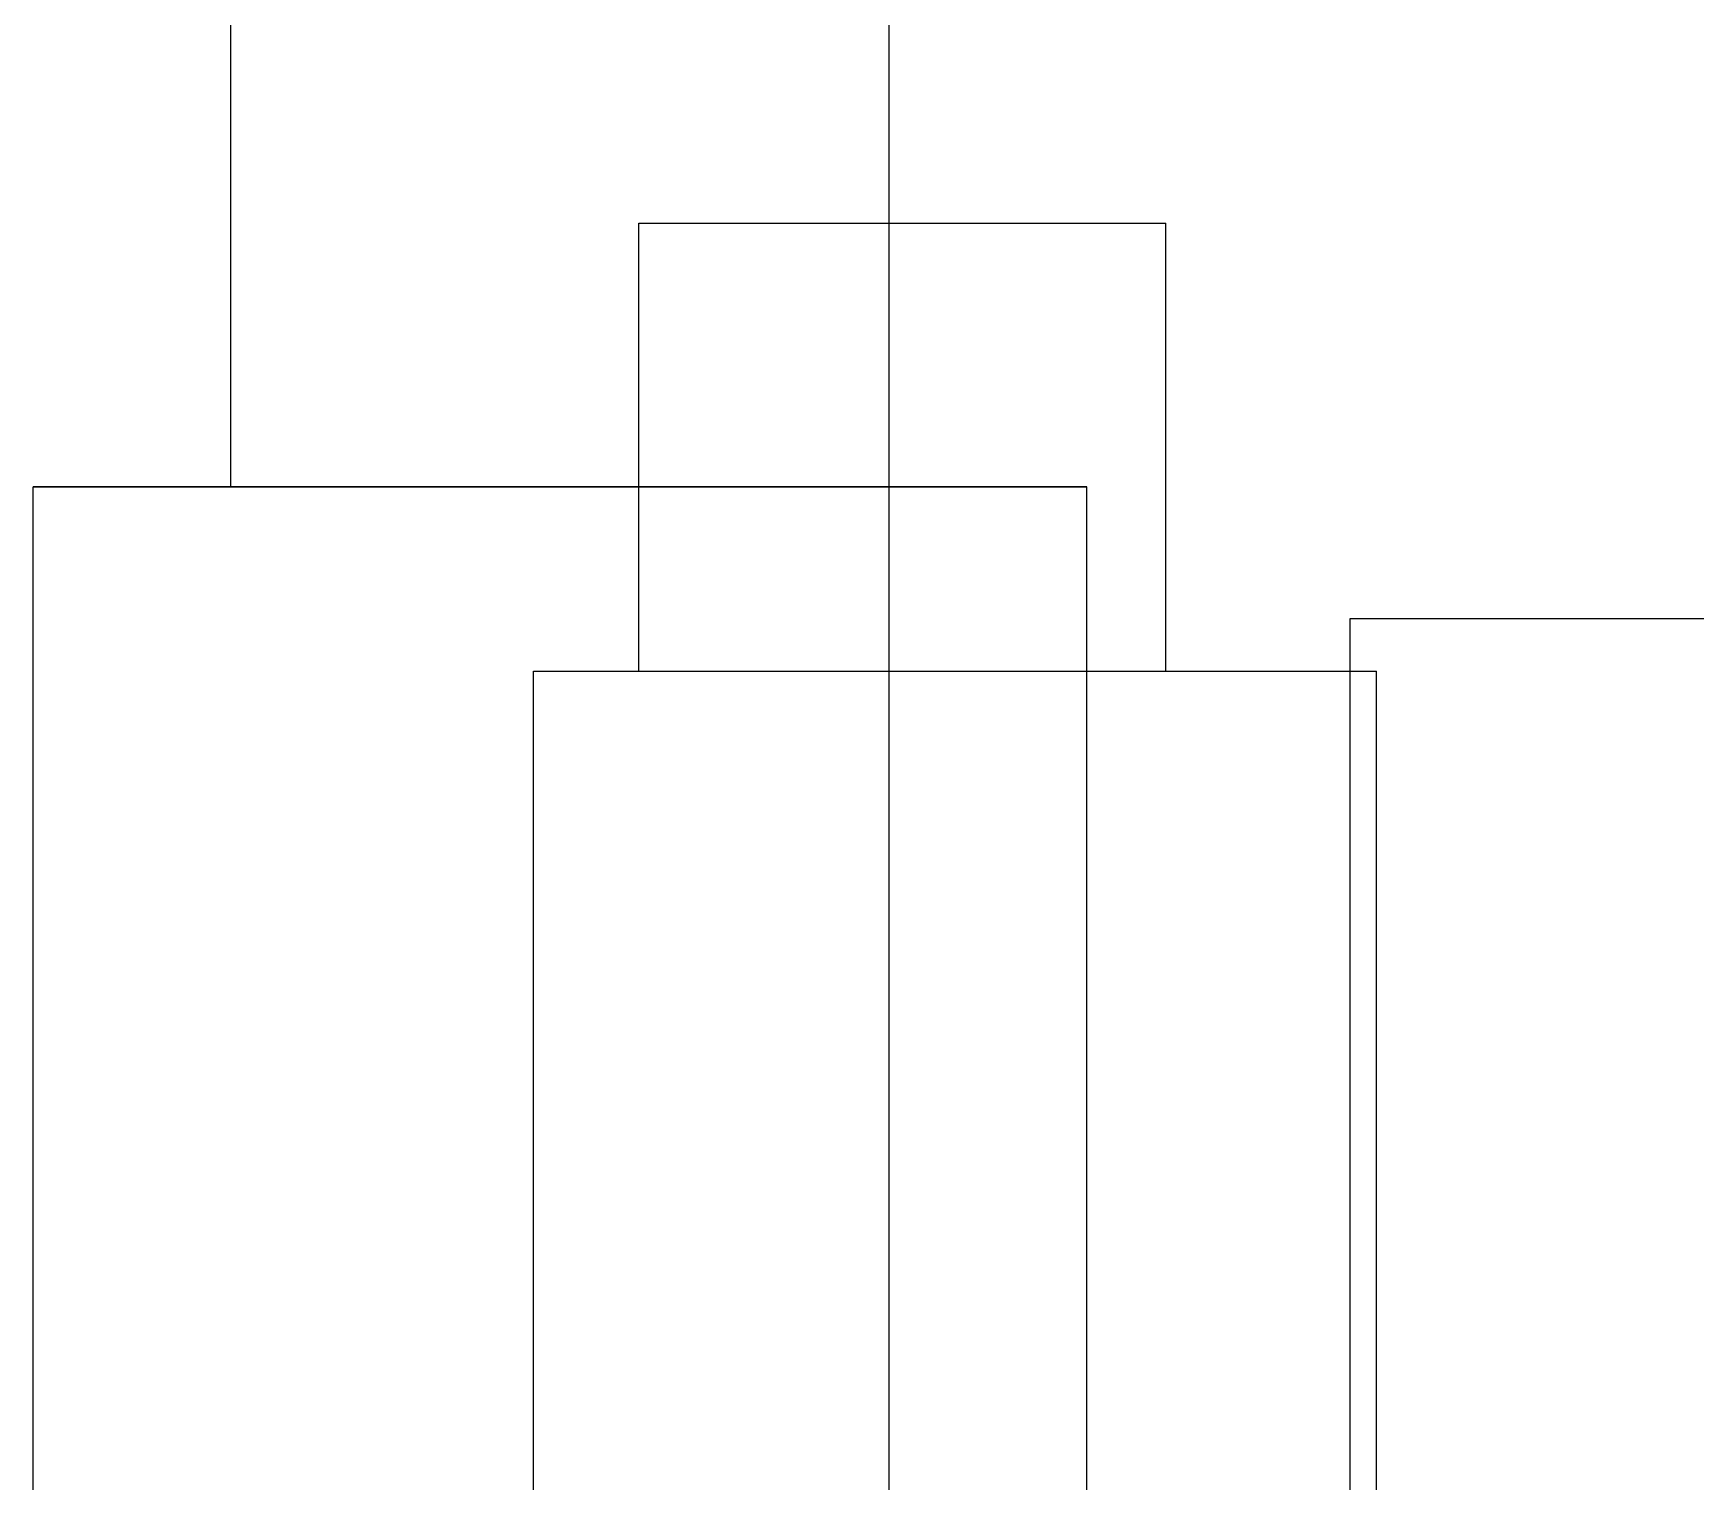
# Model space of a CAD drawing. Header units: millimetres. Extents: x -201 to 3037, y -406 to 3230.
# Drawn here: x 185 to 248.1, y 1404.2 to 1459.2 of the extents above; entities that cross this region are included whole.
import ezdxf

# ---------------------------------------------------------------- set-up
doc = ezdxf.new("R2010")
doc.units = ezdxf.units.MM
doc.layers.add('HIDDEN', color=8, linetype='Continuous')
doc.layers.add('VISIBLE', color=7, linetype='Continuous')

msp = doc.modelspace()

# ---------------------------------------------------------------- linework, layer by layer
at = {"layer": 'HIDDEN'}
for points in [[(208, 1435), (208, 1452)], [(208, 1435), (208, 1452)], [(208, 1452), (217.5, 1452)], [(208, 1452), (228, 1452)], [(228, 1435), (228, 1452)], [(225, 1442), (224.499, 1442), (223.019, 1442), (220.637, 1442), (217.47, 1442), (213.678, 1442), (209.45, 1442), (205, 1442), (200.55, 1442), (196.322, 1442), (192.53, 1442), (189.363, 1442), (186.981, 1442), (185.501, 1442), (185, 1442)], [(217.5, 1442), (217.187, 1442), (216.262, 1442), (214.773, 1442), (212.794, 1442), (210.424, 1442), (207.782, 1442), (205, 1442), (202.218, 1442), (199.576, 1442), (197.206, 1442), (195.227, 1442), (193.738, 1442), (192.813, 1442), (192.5, 1442)], [(192.5, 1442), (192.813, 1442), (193.738, 1442), (195.227, 1442), (197.206, 1442), (199.576, 1442), (202.218, 1442), (205, 1442), (207.782, 1442), (210.424, 1442), (212.794, 1442), (214.773, 1442), (216.262, 1442), (217.187, 1442), (217.5, 1442)], [(217.5, 1382), (217.5, 1442)], [(217.5, 1362), (217.5, 1442)], [(235, 1397), (235, 1437)], [(235, 1437), (345, 1437)], [(204, 1402), (204, 1435)], [(204, 1402), (204, 1435)], [(204, 1435), (225, 1435)], [(204, 1435), (236, 1435)], [(208, 1435), (228, 1435)], [(208, 1435), (228, 1435)], [(235, 1435), (236, 1435)], [(236, 1402), (236, 1435)], [(236, 1402), (236, 1435)]]:
    msp.add_lwpolyline(points, dxfattribs=at)
at = {"layer": 'VISIBLE'}
for points in [[(192.5, 1442), (192.5, 1557)], [(217.5, 1442), (217.5, 1557)], [(217.5, 1452), (228, 1452)], [(228, 1435), (228, 1452)], [(185, 1442), (185.501, 1442), (186.981, 1442), (189.363, 1442), (192.53, 1442), (196.322, 1442), (200.55, 1442), (205, 1442), (209.45, 1442), (213.678, 1442), (217.47, 1442), (220.637, 1442), (223.019, 1442), (224.499, 1442), (225, 1442)], [(185, 1403), (185, 1442)], [(225, 1403), (225, 1442)], [(235, 1402), (235, 1437)], [(235, 1437), (252.5, 1437)], [(225, 1435), (235, 1435)]]:
    msp.add_lwpolyline(points, dxfattribs=at)

doc.saveas('drawing.dxf')
